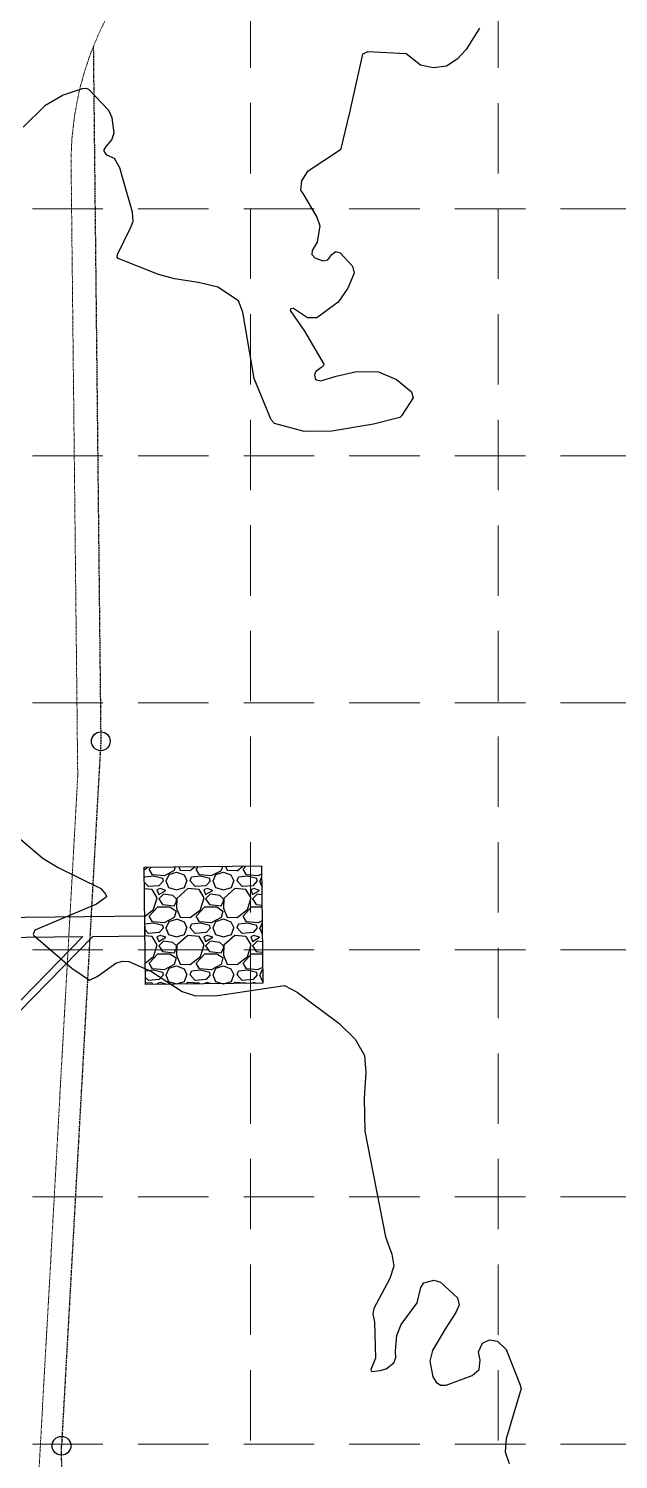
# Model space of a CAD drawing. Header units: inches. Extents: x 2520351 to 2523325, y 7106287 to 7111535.
# Drawn here: x 2521099.7 to 2521225.4, y 7109024.1 to 7109329 of the extents above; entities that cross this region are included whole.
import ezdxf

# ---------------------------------------------------------------- set-up
doc = ezdxf.new("R2010")
doc.units = ezdxf.units.IN
doc.header["$MEASUREMENT"] = 0
for name, pattern in [('DASHED', [0.75, 0.5, -0.25]), ('HIDDEN', [0.375, 0.25, -0.125]), ('Xbndy-SC$0$HIDDEN', [0.375, 0.25, -0.125]), ('Xbndy-SC$0$PHANTOM2', [1.25, 0.625, -0.125, 0.125, -0.125, 0.125, -0.125])]:
    doc.linetypes.add(name, pattern=pattern)
for name, color, linetype in [('1 SODDED LOT', 2, 'Continuous'), ('CONTOURS', 35, 'Continuous'), ('GRID', 254, 'DASHED'), ('Xbndy-SC$0$ESMT-WTR-RIDGE', 7, 'Xbndy-SC$0$HIDDEN'), ('Xbndy-SC$0$ESMT-WTR-RIDGE-COR', 5, 'Continuous'), ('XPAV-sc1$0$p-foc', 11, 'Continuous'), ('xstorm-rr$0$RIPRAP', 251, 'Continuous'), ('xstorm-rr$0$storm-drain_a-PROP-PIPE', 251, 'Continuous')]:
    doc.layers.add(name, color=color, linetype=linetype)
doc.layers.add('Xbndy-SC$0$ROW-EX', color=5, linetype='Xbndy-SC$0$PHANTOM2', lineweight=0)

msp = doc.modelspace()

# ---------------------------------------------------------------- hatches: boundary and pattern name
at = {"layer": '1 SODDED LOT'}
h = msp.add_hatch(dxfattribs=at)
h.set_pattern_fill('ANSI31', color=256, scale=60, style=0)
edge = h.paths.add_edge_path()
edge.add_line((2521746.39, 7107646.36), (2521744.86, 7107758.31))
edge.add_line((2521744.86, 7107758.31), (2521747.04, 7107758.37))
edge.add_line((2521747.04, 7107758.37), (2521750.99, 7107762.44))
edge.add_line((2521750.99, 7107762.44), (2521785.43, 7107762.91))
edge.add_arc((2521785.67, 7107745.01), 17.9, 0.1621, 90.7879, ccw=False)
edge.add_line((2521803.57, 7107745.06), (2521804.89, 7107727.46))
edge.add_line((2521804.89, 7107727.46), (2521805.02, 7107717.88))
edge.add_line((2521805.02, 7107717.88), (2521805.23, 7107706.44))
edge.add_line((2521805.23, 7107706.44), (2521804.25, 7107705.42))
edge.add_line((2521804.25, 7107705.42), (2521804.6, 7107688.82))
edge.add_arc((2521758.68, 7107687.86), 45.94, -68.3455, 1.1975, ccw=False)
edge.add_line((2521775.63, 7107645.16), (2521772.36, 7107644.15))
edge.add_line((2521772.36, 7107644.15), (2521769.8, 7107643.54))
edge.add_line((2521769.8, 7107643.54), (2521767.1, 7107643.06))
edge.add_line((2521767.1, 7107643.06), (2521762.92, 7107642.61))
edge.add_line((2521762.92, 7107642.61), (2521746.45, 7107642.34))
edge.add_line((2521746.45, 7107642.34), (2521746.39, 7107646.36))
h.paths.add_polyline_path([(2521496.41, 7107642.91), (2521494.87, 7107754.48), (2521494.86, 7107754.89), (2521544.44, 7107755.57), (2521546.49, 7107638.6), (2521496.44, 7107637.89)])
edge = h.paths.add_edge_path()
edge.add_line((2521560.4, 7107910.52), (2521558.07, 7108023.7))
edge.add_line((2521558.07, 7108023.7), (2521651.66, 7108025.62))
edge.add_line((2521651.66, 7108025.62), (2521653.09, 7108025.65))
edge.add_line((2521653.09, 7108025.65), (2521655.12, 7108025.67))
edge.add_arc((2521654.18, 7108007.32), 18.37, 20.5729, 87.0589, ccw=False)
edge.add_line((2521671.38, 7108013.78), (2521671.96, 7108011.77))
edge.add_line((2521671.96, 7108011.77), (2521672.24, 7108010.33))
edge.add_line((2521672.24, 7108010.33), (2521672.66, 7108004.67))
edge.add_line((2521672.66, 7108004.67), (2521673.88, 7107987.84))
edge.add_line((2521673.88, 7107987.84), (2521674.16, 7107971.91))
edge.add_line((2521674.16, 7107971.91), (2521673.19, 7107970.83))
edge.add_line((2521673.19, 7107970.83), (2521673.5, 7107955.69))
edge.add_arc((2521631.78, 7107952.34), 41.85, -86.2826, 4.5999, ccw=False)
edge.add_line((2521634.49, 7107910.57), (2521614.91, 7107910.13))
edge.add_line((2521614.91, 7107910.13), (2521613.93, 7107909.11))
edge.add_line((2521613.93, 7107909.11), (2521560.45, 7107908.05))
edge.add_line((2521560.45, 7107908.05), (2521560.4, 7107910.52))
edge = h.paths.add_edge_path()
edge.add_line((2521047.4, 7108212.41), (2521153.71, 7108190.41))
edge.add_line((2521153.71, 7108190.41), (2521165.45, 7108187.98))
edge.add_line((2521165.45, 7108187.98), (2521145.19, 7108096.36))
edge.add_line((2521145.19, 7108096.36), (2521144.82, 7108095.18))
edge.add_arc((2521127.58, 7108100.49), 18.04, 257.7556, 342.8824, ccw=False)
edge.add_line((2521123.75, 7108082.86), (2521105.24, 7108086.22))
edge.add_line((2521105.24, 7108086.22), (2521097.17, 7108087.7))
edge.add_line((2521097.17, 7108087.7), (2521093.78, 7108088.45))
edge.add_line((2521093.78, 7108088.45), (2521093.02, 7108089.64))
edge.add_line((2521093.02, 7108089.64), (2521042.14, 7108100.83))
edge.add_line((2521042.14, 7108100.83), (2521023.14, 7108104.63))
edge.add_line((2521023.14, 7108104.63), (2521047.4, 7108212.41))
edge = h.paths.add_edge_path()
edge.add_line((2521019.41, 7108035.32), (2521021.41, 7108042.83))
edge.add_arc((2521076.42, 7108028.18), 56.93, 107.2084, 165.0796, ccw=False)
edge.add_line((2521059.58, 7108082.56), (2521062.02, 7108082.75))
edge.add_line((2521062.02, 7108082.75), (2521063.44, 7108082.78))
edge.add_arc((2521064.2, 7108044.41), 38.38, 78.5499, 91.1383, ccw=False)
edge.add_line((2521071.82, 7108082.03), (2521087.22, 7108078.63))
edge.add_line((2521087.22, 7108078.63), (2521090.43, 7108077.93))
edge.add_line((2521090.43, 7108077.93), (2521091.62, 7108078.69))
edge.add_line((2521091.62, 7108078.69), (2521095.11, 7108077.9))
edge.add_line((2521095.11, 7108077.9), (2521098.91, 7108076.73))
edge.add_line((2521098.91, 7108076.73), (2521104.9, 7108074.86))
edge.add_line((2521104.9, 7108074.86), (2521106.43, 7108074.38))
edge.add_line((2521106.43, 7108074.38), (2521107.21, 7108074.19))
edge.add_arc((2521102.83, 7108057.05), 17.69, -2.7582, 75.6705, ccw=False)
edge.add_arc((2521095.73, 7108057.39), 24.8, 350.2174, 357.2418, ccw=False)
edge.add_arc((2521158.46, 7108041.57), 40.02, 163.1293, 313.4846)
edge.add_line((2521185.99, 7108012.53), (2521186.72, 7108013.24))
edge.add_line((2521186.72, 7108013.24), (2521188.44, 7108014.97))
edge.add_line((2521188.44, 7108014.97), (2521189.32, 7108015.76))
edge.add_line((2521189.32, 7108015.76), (2521190.38, 7108016.6))
edge.add_arc((2521201.33, 7108002.77), 17.64, 93.2276, 128.3689, ccw=False)
edge.add_line((2521200.34, 7108020.38), (2521227, 7108020.95))
edge.add_line((2521227, 7108020.95), (2521230.56, 7107901.29))
edge.add_line((2521230.56, 7107901.29), (2521209.57, 7107900.92))
edge.add_line((2521209.57, 7107900.92), (2521208.43, 7107900.96))
edge.add_arc((2521221.45, 7108343.75), 442.98, 261.0973, 268.3161, ccw=False)
edge.add_line((2521152.89, 7107906.1), (2521147.31, 7107907.18))
edge.add_line((2521147.31, 7107907.18), (2521141.42, 7107908.4))
edge.add_line((2521141.42, 7107908.4), (2521135.5, 7107909.75))
edge.add_line((2521135.5, 7107909.75), (2521130.22, 7107911.08))
edge.add_line((2521130.22, 7107911.08), (2521114.24, 7107915.61))
edge.add_line((2521114.24, 7107915.61), (2521091.68, 7107923.2))
edge.add_line((2521091.68, 7107923.2), (2521064.35, 7107932.48))
edge.add_line((2521064.35, 7107932.48), (2521052.41, 7107936.54))
edge.add_line((2521052.41, 7107936.54), (2521051.79, 7107937.81))
edge.add_line((2521051.79, 7107937.81), (2521044.55, 7107940.27))
edge.add_arc((2521050.15, 7107983.52), 43.61, 187.3885, 262.6305, ccw=False)
edge.add_line((2521006.9, 7107977.91), (2521006.81, 7107978.71))
edge.add_line((2521006.81, 7107978.71), (2521006.68, 7107980.35))
edge.add_line((2521006.68, 7107980.35), (2521006.61, 7107982.52))
edge.add_arc((2521037.37, 7107983.5), 30.78, 169.0142, 181.8294, ccw=False)
edge.add_line((2521007.16, 7107989.36), (2521012.97, 7108011.46))
edge.add_line((2521012.97, 7108011.46), (2521012.26, 7108012.66))
edge.add_line((2521012.26, 7108012.66), (2521018.19, 7108034.61))
edge.add_line((2521018.19, 7108034.61), (2521019.41, 7108035.32))
h.paths.add_polyline_path([(2521283.39, 7108006.11), (2521285.51, 7107902.42), (2521505.51, 7107906.91), (2521503.11, 7108022.57), (2521283.29, 7108018.11)])
edge = h.paths.add_edge_path()
edge.add_line((2521558.72, 7108049.83), (2521558.74, 7108061.74))
edge.add_line((2521558.74, 7108061.74), (2521556.73, 7108159.77))
edge.add_line((2521556.73, 7108159.77), (2521608.8, 7108160.83))
edge.add_line((2521608.8, 7108160.83), (2521609.82, 7108159.85))
edge.add_line((2521609.82, 7108159.85), (2521624.96, 7108160.17))
edge.add_arc((2521625.88, 7108115.42), 44.75, 8.834, 91.1827, ccw=False)
edge.add_line((2521670.1, 7108122.3), (2521670.53, 7108101.58))
edge.add_line((2521670.53, 7108101.58), (2521671.54, 7108100.6))
edge.add_line((2521671.54, 7108100.6), (2521671.87, 7108084.53))
edge.add_line((2521671.87, 7108084.53), (2521671.15, 7108070.03))
edge.add_line((2521671.15, 7108070.03), (2521671.15, 7108068.8))
edge.add_arc((2521654.11, 7108068.8), 17.04, -87.2047, 0, ccw=False)
edge.add_line((2521654.94, 7108051.78), (2521653.54, 7108051.67))
edge.add_line((2521653.54, 7108051.67), (2521558.72, 7108049.83))
edge = h.paths.add_edge_path()
edge.add_line((2521506.88, 7108158.75), (2521219.57, 7108152.9))
edge.add_line((2521219.57, 7108152.9), (2521201.84, 7108151.72))
edge.add_line((2521201.84, 7108151.72), (2521198.48, 7108151.46))
edge.add_arc((2521199.96, 7108132), 19.52, 94.3325, 163.5555)
edge.add_line((2521181.24, 7108137.52), (2521171.4, 7108094.46))
edge.add_line((2521171.4, 7108094.46), (2521161.77, 7108088.5))
edge.add_line((2521161.77, 7108088.5), (2521156.09, 7108064.96))
edge.add_arc((2521177.51, 7108059.79), 22.04, 166.4191, 262.6913)
edge.add_line((2521174.7, 7108037.93), (2521175.55, 7108037.91))
edge.add_line((2521175.55, 7108037.91), (2521179.48, 7108042))
edge.add_line((2521179.48, 7108042), (2521402.46, 7108046.53))
edge.add_line((2521402.46, 7108046.53), (2521495.69, 7108048.45))
edge.add_line((2521495.69, 7108048.45), (2521499.77, 7108044.52))
edge.add_line((2521499.77, 7108044.52), (2521508.7, 7108044.69))
edge.add_line((2521508.7, 7108044.69), (2521508.63, 7108061.23))
edge.add_line((2521508.63, 7108061.23), (2521506.88, 7108158.75))
edge = h.paths.add_edge_path()
edge.add_line((2521610.94, 7108171.88), (2521608.46, 7108290.01))
edge.add_line((2521608.46, 7108290.01), (2521533.5, 7108288.35))
edge.add_line((2521533.5, 7108288.35), (2521484.86, 7108287.21))
edge.add_line((2521484.86, 7108287.21), (2521460.83, 7108286.21))
edge.add_line((2521460.83, 7108286.21), (2521429.9, 7108284.54))
edge.add_line((2521429.9, 7108284.54), (2521368.78, 7108281.06))
edge.add_line((2521368.78, 7108281.06), (2521349.23, 7108279.95))
edge.add_line((2521349.23, 7108279.95), (2521261.12, 7108274.98))
edge.add_line((2521261.12, 7108274.98), (2521221, 7108272.74))
edge.add_line((2521221, 7108272.74), (2521216.72, 7108276.52))
edge.add_line((2521216.72, 7108276.52), (2521216.67, 7108276.52))
edge.add_arc((2521217.41, 7108256.67), 19.86, 92.1221, 170.604)
edge.add_line((2521197.82, 7108259.91), (2521204.23, 7108250.57))
edge.add_line((2521204.23, 7108250.57), (2521191.32, 7108184.43))
edge.add_line((2521191.32, 7108184.43), (2521191.26, 7108184.1))
edge.add_arc((2521208.22, 7108180.91), 17.26, 169.3216, 273.4207)
edge.add_line((2521209.25, 7108163.67), (2521219.73, 7108162.93))
edge.add_line((2521219.73, 7108162.93), (2521312.77, 7108164.87))
edge.add_line((2521312.77, 7108164.87), (2521481.29, 7108168.3))
edge.add_line((2521481.29, 7108168.3), (2521608.6, 7108170.83))
edge.add_line((2521608.6, 7108170.83), (2521609.57, 7108171.85))
edge.add_line((2521609.57, 7108171.85), (2521610.94, 7108171.88))
edge = h.paths.add_edge_path()
edge.add_line((2521627.16, 7108316.19), (2521544.24, 7108314.51))
edge.add_line((2521544.24, 7108314.51), (2521502.41, 7108313.51))
edge.add_line((2521502.41, 7108313.51), (2521481.25, 7108313))
edge.add_line((2521481.25, 7108313), (2521407.23, 7108309.18))
edge.add_line((2521407.23, 7108309.18), (2521291.9, 7108302.79))
edge.add_line((2521291.9, 7108302.79), (2521288.46, 7108418.47))
edge.add_line((2521288.46, 7108418.47), (2521407.15, 7108420.82))
edge.add_line((2521407.15, 7108420.82), (2521497.39, 7108422.63))
edge.add_line((2521497.39, 7108422.63), (2521603.37, 7108424.87))
edge.add_line((2521603.37, 7108424.87), (2521604.44, 7108423.88))
edge.add_line((2521604.44, 7108423.88), (2521620.18, 7108424.17))
edge.add_arc((2521620.99, 7108379.83), 44.34, 11.6094, 91.0508, ccw=False)
edge.add_line((2521664.42, 7108388.76), (2521665.18, 7108365.61))
edge.add_line((2521665.18, 7108365.61), (2521666.17, 7108364.62))
edge.add_line((2521666.17, 7108364.62), (2521666.53, 7108349.61))
edge.add_line((2521666.53, 7108349.61), (2521665.82, 7108330.77))
edge.add_line((2521665.82, 7108330.77), (2521665.78, 7108329.18))
edge.add_arc((2521648.75, 7108329.68), 17.03, 269.7677, 358.3135, ccw=False)
edge.add_line((2521648.68, 7108312.65), (2521631.32, 7108312.27))
edge.add_line((2521631.32, 7108312.27), (2521627.16, 7108316.19))
edge = h.paths.add_edge_path()
edge.add_line((2521256.27, 7108555.67), (2521264.44, 7108547.85))
edge.add_line((2521264.44, 7108547.85), (2521422.22, 7108551.08))
edge.add_line((2521422.22, 7108551.08), (2521439.6, 7108551.4))
edge.add_line((2521439.6, 7108551.4), (2521460.09, 7108551.78))
edge.add_line((2521460.09, 7108551.78), (2521478.53, 7108551.99))
edge.add_line((2521478.53, 7108551.99), (2521498.9, 7108551.85))
edge.add_line((2521498.9, 7108551.85), (2521515.27, 7108551.59))
edge.add_line((2521515.27, 7108551.59), (2521535.22, 7108551.01))
edge.add_line((2521535.22, 7108551.01), (2521558.63, 7108550.02))
edge.add_line((2521558.63, 7108550.02), (2521563.46, 7108549.77))
edge.add_line((2521563.46, 7108549.77), (2521600.09, 7108547.42))
edge.add_line((2521600.09, 7108547.42), (2521612.24, 7108546.59))
edge.add_line((2521612.24, 7108546.59), (2521642.87, 7108544.49))
edge.add_line((2521642.87, 7108544.49), (2521644.67, 7108544.41))
edge.add_arc((2521643.68, 7108526.18), 18.26, -0.2001, 86.9036, ccw=False)
edge.add_line((2521661.94, 7108526.12), (2521663.48, 7108497.64))
edge.add_line((2521663.48, 7108497.64), (2521662.44, 7108496.61))
edge.add_line((2521662.44, 7108496.61), (2521662.84, 7108477.01))
edge.add_arc((2521621.17, 7108477.8), 41.67, 279.5049, 358.923, ccw=False)
edge.add_line((2521628.05, 7108436.7), (2521270.95, 7108428.02))
edge.add_line((2521270.95, 7108428.02), (2521264.41, 7108428))
edge.add_line((2521264.41, 7108428), (2521251.99, 7108428.74))
edge.add_line((2521251.99, 7108428.74), (2521250.56, 7108428.86))
edge.add_line((2521250.56, 7108428.86), (2521248.88, 7108429.14))
edge.add_arc((2521252.57, 7108446.62), 17.86, 178.6911, 258.0797, ccw=False)
edge.add_line((2521234.71, 7108447.03), (2521243.77, 7108528.42))
edge.add_line((2521243.77, 7108528.42), (2521236.52, 7108537.37))
edge.add_line((2521236.52, 7108537.37), (2521236.59, 7108537.82))
edge.add_arc((2521256.58, 7108535.54), 20.12, 94.1833, 173.5096, ccw=False)
edge.add_line((2521255.11, 7108555.6), (2521256.27, 7108555.67))
edge = h.paths.add_edge_path()
edge.add_line((2521107.58, 7108664.77), (2521108.64, 7108682.72))
edge.add_line((2521108.64, 7108682.72), (2521266.52, 7108685.94))
edge.add_line((2521266.52, 7108685.94), (2521268.4, 7108592.03))
edge.add_line((2521268.4, 7108592.03), (2521265.61, 7108582.1))
edge.add_line((2521265.61, 7108582.1), (2521265.6, 7108582.05))
edge.add_line((2521265.6, 7108582.05), (2521265.56, 7108582.07))
edge.add_arc((2521245.59, 7108545.89), 41.32, 61.0945, 134.8409)
edge.add_line((2521216.45, 7108575.19), (2521207.18, 7108580.34))
edge.add_line((2521207.18, 7108580.34), (2521107.58, 7108664.77))
h.paths.add_polyline_path([(2521338.51, 7108687.38), (2521340.74, 7108575.45), (2521409.85, 7108576.76), (2521462.55, 7108577.85), (2521498.11, 7108577.93), (2521524.42, 7108577.42), (2521561.99, 7108575.86), (2521619.96, 7108572.16), (2521620.68, 7108584.2), (2521618.44, 7108693.07)])
edge = h.paths.add_edge_path()
edge.add_line((2521675.61, 7108638.41), (2521787.53, 7108640.54))
edge.add_line((2521787.53, 7108640.54), (2521788.82, 7108582.44))
edge.add_arc((2521769.3, 7108582), 19.53, -91.2766, 1.2682, ccw=False)
edge.add_line((2521768.86, 7108562.48), (2521676.84, 7108568.35))
edge.add_line((2521676.84, 7108568.35), (2521675.61, 7108638.41))
h.paths.add_polyline_path([(2522089.45, 7108697.69), (2522087.41, 7108797.67), (2522087.4, 7108809.66), (2522141.64, 7108810.78), (2522144.56, 7108694.83), (2522090.79, 7108693.71), (2522089.8, 7108692.7), (2522089.51, 7108692.7)])
h.paths.add_polyline_path([(2522252.39, 7108801.05), (2522254.38, 7108696.13), (2522309.56, 7108697.17), (2522307.11, 7108814.19), (2522252.07, 7108813.05)])
edge = h.paths.add_edge_path()
edge.add_line((2522425.42, 7107990.85), (2522320.45, 7107988.7))
edge.add_line((2522320.45, 7107988.7), (2522321.28, 7107951.54))
edge.add_line((2522321.28, 7107951.54), (2522322.52, 7107935.37))
edge.add_arc((2522340.74, 7107935.67), 18.22, 180.9526, 266.0005)
edge.add_line((2522339.47, 7107917.49), (2522396.48, 7107918.22))
edge.add_line((2522396.48, 7107918.22), (2522404.4, 7107910.48))
edge.add_line((2522404.4, 7107910.48), (2522427.53, 7107910.71))
edge.add_arc((2522426.8, 7107930.52), 19.82, 272.1239, 358.3676)
edge.add_line((2522446.62, 7107929.95), (2522445.36, 7107990.97))
edge.add_line((2522445.36, 7107990.97), (2522425.42, 7107990.85))
h.paths.add_polyline_path([(2522420.67, 7108224.34), (2522421.87, 7108165.95), (2522317.91, 7108163.85), (2522317.73, 7108171.63), (2522316.69, 7108172.59), (2522315.73, 7108222.04)])
h.paths.add_polyline_path([(2522580.28, 7108243.42), (2522458.38, 7108240.38), (2522464.65, 7107967.07), (2522585.56, 7107967.98)])
edge = h.paths.add_edge_path()
edge.add_line((2522579.22, 7108296.92), (2522576.73, 7108417.39))
edge.add_line((2522576.73, 7108417.39), (2522469.65, 7108328.39))
edge.add_line((2522469.65, 7108328.39), (2522462.53, 7108321.45))
edge.add_line((2522462.53, 7108321.45), (2522462.71, 7108321.2))
edge.add_arc((2522430.81, 7108296.5), 40.35, 0.4877, 37.7474, ccw=False)
edge.add_line((2522471.16, 7108296.85), (2522579.22, 7108296.92))
h.paths.add_polyline_path([(2522576.35, 7108437.57), (2522445, 7108434.96), (2522443.72, 7108526.29), (2522442.61, 7108536.5), (2522453.2, 7108543.61), (2522459.72, 7108551.85), (2522464.2, 7108561.88), (2522465.59, 7108573.17), (2522464.18, 7108583.42), (2522459.8, 7108593.28), (2522456.3, 7108597.55), (2522461.81, 7108601.72), (2522466.36, 7108600.86), (2522572.93, 7108603.07)])
h.paths.add_polyline_path([(2522569.61, 7108768), (2522570.72, 7108713.03), (2522460.71, 7108710.69), (2522444.76, 7108711.11), (2522444.01, 7108746), (2522444.87, 7108752.5), (2522447.49, 7108758.01), (2522451.68, 7108762.45), (2522456.29, 7108765.05), (2522464.83, 7108769.19), (2522481.93, 7108766.16)])
h.paths.add_polyline_path([(2522560.76, 7109202.2), (2522446.33, 7109199.81), (2522434.27, 7109198.05), (2522437.5, 7109182.67), (2522439.66, 7109156.51), (2522441.43, 7109069.76), (2522437.53, 7109065.63), (2522437.82, 7109051.02), (2522439.59, 7109049.34), (2522563.76, 7109052.27)])
at = {"layer": 'xstorm-rr$0$RIPRAP'}
h = msp.add_hatch(dxfattribs=at)
h.set_pattern_fill('GRAVL1', color=170, scale=10, style=0, pattern_type=2)
h.set_pattern_definition([(228.0128, (2521138.3773, 7109187.28304), (-79.999982, -90.000013), [1.34536, -133.1909]), (184.9697, (2521137.4773, 7109186.28304), (120.0000105, 9.999913), [2.30868, -228.55925]), (132.5104, (2521135.1773, 7109186.08304), (99.999907, -110.000087), [1.6279, -161.1603]), (267.2737, (2521131.2773, 7109183.58304), (9.99996, 200.000003), [2.10238, -208.13558]), (292.8337, (2521131.1773, 7109181.48304), (-50.000099, 119.999964), [2.06155, -204.09373]), (357.2737, (2521131.9773, 7109179.58304), (-200.000003, 9.99996), [2.10238, -208.13558]), (37.6942, (2521134.0773, 7109179.48304), (-130.0000735, -99.999904), [2.7803, -275.2485]), (72.2553, (2521136.2773, 7109181.18304), (70.0001076, 219.9999623), [2.62488, -259.8632]), (121.4296, (2521137.0773, 7109183.68304), (-80.0000823, 129.9999504), [2.1095, -208.84073]), (175.2364, (2521135.9773, 7109185.483), (110.00001, -9.999915), [2.4083, -118.00763]), (222.3974, (2521133.5773, 7109185.68304), (-120.0000735, -109.9999208), [3.11448, -308.33375]), (138.8141, (2521141.1773, 7109183.483), (-70.00003, 59.999973), [1.063, -105.23844]), (171.4692, (2521140.3773, 7109184.18304), (129.999983, -20.000079), [2.02237, -200.2151]), (225, (2521138.377, 7109184.483), (-1e-15, -10), [1.4142, -12.7279]), (203.1986, (2521137.6773, 7109185.683), (49.999997, 20.000013), [0.7616, -75.39615]), (291.8014, (2521136.9773, 7109185.383), (-10, 30), [1.077, -52.7746]), (30.9638, (2521137.3773, 7109184.383), (29.99998, 20.000025), [1.7493, -56.5602]), (161.565, (2521138.8773, 7109185.283), (20, -9.99998), [1.2649, -30.3579]), (16.3895, (2521131.1773, 7109185.38304), (100.000022, 29.999927), [1.772, -175.42845]), (70.3462, (2521132.8773, 7109185.88304), (-39.9999525, -110.000021), [1.4866, -147.1741]), (293.1986, (2521138.8773, 7109187.283), (-20.000013, 49.999997), [1.52315, -74.6346]), (343.6105, (2521139.4773, 7109185.88304), (-100.000022, 29.999927), [1.772, -175.42845]), (339.444, (2521131.1773, 7109179.183), (-50.000018, 19.99996), [1.7088, -83.73124]), (294.7751, (2521132.7773, 7109178.58304), (-49.999922, 110.000034), [1.4318, -141.74643]), (66.8014, (2521138.9773, 7109177.283), (20.000013, 49.999997), [1.52315, -74.6346]), (17.354, (2521139.5773, 7109178.68304), (-130.00002, -39.999945), [1.6763, -165.95424]), (69.444, (2521134.0773, 7109177.283), (-19.99996, -50.000018), [0.8544, -84.58564]), (101.31, (2521138.3773, 7109177.283), (-9.999976, 40.00001), [0.5099, -50.4803]), (165.964, (2521138.2773, 7109177.783), (30.00001, -9.99998), [2.0615, -39.1695]), (186.009, (2521136.2773, 7109178.28304), (99.9999975, 9.999993), [1.9105, -189.13923]), (303.69, (2521137.3773, 7109183.483), (-10.00001, 20), [1.4422, -34.6133]), (353.1572, (2521138.1773, 7109182.28304), (169.9999937, -20.00008), [2.51794, -249.27563]), (60.9454, (2521140.6773, 7109181.983), (-40, -70.000004), [1.02956, -101.92674]), (90, (2521141.177, 7109182.883), (-10, 10), [0.6, -9.4]), (120.2564, (2521136.0773, 7109178.58304), (39.999949, -70.000025), [1.38924, -137.5352]), (48.0128, (2521135.3773, 7109179.78304), (79.999982, 90.000013), [2.6907, -131.8455]), (0, (2521137.177, 7109181.783), (10, 10), [2.6, -7.4]), (325.3048, (2521139.7773, 7109181.78304), (-99.9999426, 70.000086), [1.58114, -156.53274]), (254.0546, (2521141.0773, 7109180.883), (-10, -40), [1.456, -71.3451]), (207.646, (2521140.6773, 7109179.48304), (-189.999958, -100.000077), [2.37065, -234.69474]), (175.4261, (2521138.5773, 7109178.38304), (-130.0000056, 9.999948), [2.508, -248.29074])])
h.paths.add_polyline_path([(2521124.6, 7109125.28), (2521124.33, 7109150.28), (2521149.33, 7109150.55), (2521149.6, 7109125.55)])

# ---------------------------------------------------------------- linework, layer by layer
at = {"layer": 'CONTOURS'}
for p, q in [((2521195.8, 7109329.1, 729), (2521192.93, 7109324.54, 729)), ((2521170.86, 7109323.56, 729), (2521168.1, 7109311.09, 729)), ((2521172.02, 7109323.99, 729), (2521170.86, 7109323.56, 729)), ((2521180.18, 7109323.58, 729), (2521172.02, 7109323.99, 729)), ((2521183.19, 7109321.21, 729), (2521180.18, 7109323.58, 729)), ((2521191.03, 7109322.43, 729), (2521188.73, 7109320.94, 729)), ((2521192.93, 7109324.54, 729), (2521191.03, 7109322.43, 729)), ((2521186.02, 7109320.62, 729), (2521183.19, 7109321.21, 729)), ((2521188.73, 7109320.94, 729), (2521186.02, 7109320.62, 729)), ((2521111.17, 7109316.14, 729), (2521107.09, 7109314.81, 729)), ((2521112.1, 7109316.24, 729), (2521111.17, 7109316.14, 729)), ((2521112.53, 7109315.97, 729), (2521112.1, 7109316.24, 729)), ((2521116.85, 7109311.55, 729), (2521112.53, 7109315.97, 729)), ((2521103.16, 7109312.55, 729), (2521098.6, 7109307.94, 729)), ((2521107.09, 7109314.81, 729), (2521103.16, 7109312.55, 729)), ((2521117.51, 7109309.94, 729), (2521116.85, 7109311.55, 729)), ((2521117.99, 7109306.77, 729), (2521117.51, 7109309.94, 729)), ((2521168.1, 7109311.09, 729), (2521166.15, 7109303.11, 729)), ((2521117.43, 7109305.3, 729), (2521117.99, 7109306.77, 729)), ((2521115.81, 7109303.14, 729), (2521116.22, 7109303.85, 729)), ((2521116.22, 7109303.85, 729), (2521117.43, 7109305.3, 729)), ((2521115.84, 7109302.85, 729), (2521115.81, 7109303.14, 729)), ((2521116.38, 7109301.99, 729), (2521115.84, 7109302.85, 729)), ((2521118.06, 7109301.31, 729), (2521116.38, 7109301.99, 729)), ((2521119.17, 7109299.34, 729), (2521118.06, 7109301.31, 729)), ((2521166.15, 7109303.11, 729), (2521159.08, 7109298.48, 729)), ((2521119.79, 7109297.03, 729), (2521119.17, 7109299.34, 729)), ((2521159.08, 7109298.48, 729), (2521157.88, 7109296.5, 729)), ((2521121.85, 7109289.83, 729), (2521119.79, 7109297.03, 729)), ((2521157.88, 7109296.5, 729), (2521157.63, 7109294.52, 729)), ((2521157.63, 7109294.52, 729), (2521158.12, 7109293.84, 729)), ((2521158.12, 7109293.84, 729), (2521161.11, 7109288.81, 729)), ((2521121.99, 7109287.84, 729), (2521121.85, 7109289.83, 729)), ((2521161.11, 7109288.81, 729), (2521161.77, 7109286.93, 729)), ((2521118.66, 7109280.84, 729), (2521121.47, 7109286.53, 729)), ((2521121.47, 7109286.53, 729), (2521121.99, 7109287.84, 729)), ((2521161.77, 7109286.93, 729), (2521161.19, 7109283.44, 729)), ((2521161.19, 7109283.44, 729), (2521160.11, 7109281.67, 729)), ((2521118.6, 7109280.37, 729), (2521118.66, 7109280.84, 729)), ((2521118.78, 7109280.02, 729), (2521118.6, 7109280.37, 729)), ((2521127.43, 7109276.56, 729), (2521118.78, 7109280.02, 729)), ((2521160.11, 7109281.67, 729), (2521160.1, 7109280.86, 729)), ((2521160.1, 7109280.86, 729), (2521160.71, 7109280.1, 729)), ((2521160.71, 7109280.1, 729), (2521162.39, 7109279.47, 729)), ((2521162.39, 7109279.47, 729), (2521163.5, 7109279.71, 729)), ((2521163.5, 7109279.71, 729), (2521164.34, 7109280.84, 729)), ((2521164.34, 7109280.84, 729), (2521165.12, 7109281.5, 729)), ((2521165.12, 7109281.5, 729), (2521166.11, 7109281.21, 729)), ((2521166.11, 7109281.21, 729), (2521168.76, 7109278.34, 729)), ((2521130.78, 7109275.67, 729), (2521127.43, 7109276.56, 729)), ((2521169.05, 7109276.88, 729), (2521167.72, 7109273.66, 729)), ((2521168.76, 7109278.34, 729), (2521169.05, 7109276.88, 729)), ((2521135.94, 7109274.87, 729), (2521130.78, 7109275.67, 729)), ((2521140.01, 7109273.85, 729), (2521135.94, 7109274.87, 729)), ((2521144.44, 7109270.94, 729), (2521140.01, 7109273.85, 729)), ((2521167.72, 7109273.66, 729), (2521165.71, 7109270.71, 729)), ((2521145.36, 7109268.58, 729), (2521144.44, 7109270.94, 729)), ((2521165.71, 7109270.71, 729), (2521161.14, 7109267.32, 729)), ((2521147.77, 7109254.41, 729), (2521145.36, 7109268.58, 729)), ((2521155.5, 7109269.19, 729), (2521155.48, 7109268.92, 729)), ((2521155.48, 7109268.92, 729), (2521158.52, 7109264.47, 729)), ((2521155.59, 7109269.27, 729), (2521155.5, 7109269.19, 729)), ((2521156.11, 7109269.34, 729), (2521155.59, 7109269.27, 729)), ((2521156.17, 7109269.32, 729), (2521156.11, 7109269.34, 729)), ((2521159.13, 7109267.33, 729), (2521156.17, 7109269.32, 729)), ((2521161.14, 7109267.32, 729), (2521159.13, 7109267.33, 729)), ((2521158.52, 7109264.47, 729), (2521162.62, 7109257.46, 729)), ((2521160.91, 7109255.88, 729), (2521160.61, 7109255.17, 729)), ((2521160.61, 7109255.17, 729), (2521160.79, 7109254.38, 729)), ((2521162.22, 7109256.81, 729), (2521160.91, 7109255.88, 729)), ((2521162.01, 7109253.94, 729), (2521165.28, 7109254.88, 729)), ((2521162.58, 7109257.18, 729), (2521162.22, 7109256.81, 729)), ((2521162.62, 7109257.46, 729), (2521162.58, 7109257.18, 729)), ((2521165.28, 7109254.88, 729), (2521169.59, 7109255.9, 729)), ((2521169.59, 7109255.9, 729), (2521174.28, 7109255.82, 729)), ((2521174.28, 7109255.82, 729), (2521178.1, 7109254.19, 729)), ((2521151.41, 7109245.59, 729), (2521147.77, 7109254.41, 729)), ((2521160.79, 7109254.38, 729), (2521161.03, 7109254.11, 729)), ((2521161.03, 7109254.11, 729), (2521162.01, 7109253.94, 729)), ((2521178.1, 7109254.19, 729), (2521181.33, 7109251.54, 729)), ((2521181.33, 7109251.54, 729), (2521181.66, 7109250.33, 729)), ((2521181.66, 7109250.33, 729), (2521179.16, 7109246.47, 729)), ((2521152.08, 7109244.8, 729), (2521151.41, 7109245.59, 729)), ((2521178.8, 7109246.1, 729), (2521173.18, 7109244.68, 729)), ((2521179.16, 7109246.47, 729), (2521178.8, 7109246.1, 729)), ((2521158.4, 7109243.09, 729), (2521152.08, 7109244.8, 729)), ((2521164.36, 7109243.16, 729), (2521158.4, 7109243.09, 729)), ((2521173.18, 7109244.68, 729), (2521164.36, 7109243.16, 729)), ((2521097.6, 7109156.58, 729), (2521102.86, 7109152.15, 729)), ((2521102.86, 7109152.15, 729), (2521106.05, 7109150.19, 729)), ((2521106.05, 7109150.19, 729), (2521115.14, 7109145.72, 729)), ((2521115.14, 7109145.72, 729), (2521116.19, 7109144.47, 729)), ((2521114.21, 7109142.38, 729), (2521101.05, 7109136.85, 729)), ((2521116.26, 7109143.87, 729), (2521114.21, 7109142.38, 729)), ((2521116.19, 7109144.47, 729), (2521116.33, 7109144.04, 729)), ((2521116.33, 7109144.04, 729), (2521116.26, 7109143.87, 729)), ((2521101.05, 7109136.85, 729), (2521100.73, 7109135.98, 729)), ((2521100.73, 7109135.98, 729), (2521100.74, 7109135.89, 729)), ((2521100.74, 7109135.89, 729), (2521100.77, 7109135.8, 729)), ((2521100.77, 7109135.8, 729), (2521108.97, 7109128.75, 729)), ((2521114.37, 7109126.97, 729), (2521118.28, 7109129.85, 729)), ((2521118.28, 7109129.85, 729), (2521119.64, 7109130.27, 729)), ((2521119.64, 7109130.27, 729), (2521121.05, 7109130.18, 729)), ((2521121.05, 7109130.18, 729), (2521125.91, 7109128.03, 729)), ((2521108.97, 7109128.75, 729), (2521112.73, 7109126.24, 729)), ((2521112.73, 7109126.24, 729), (2521114.37, 7109126.97, 729)), ((2521125.91, 7109128.03, 729), (2521132.47, 7109123.79, 729)), ((2521132.47, 7109123.79, 729), (2521135.28, 7109122.87, 729)), ((2521139.95, 7109122.94, 729), (2521143.81, 7109123.5, 729)), ((2521143.81, 7109123.5, 729), (2521154.24, 7109125.09, 729)), ((2521154.24, 7109125.09, 729), (2521156.93, 7109123.68, 729)), ((2521156.93, 7109123.68, 729), (2521165.79, 7109117.07, 729)), ((2521135.28, 7109122.87, 729), (2521139.95, 7109122.94, 729)), ((2521165.79, 7109117.07, 729), (2521169.3, 7109113.62, 729)), ((2521169.3, 7109113.62, 729), (2521171.31, 7109110.15, 729)), ((2521171.31, 7109110.15, 729), (2521171.57, 7109106.52, 729)), ((2521171.57, 7109106.52, 729), (2521171.22, 7109101.05, 729)), ((2521171.22, 7109101.05, 729), (2521171.39, 7109094.02, 729)), ((2521171.39, 7109094.02, 729), (2521175.74, 7109071.5, 729)), ((2521175.74, 7109071.5, 729), (2521177.14, 7109067.85, 729)), ((2521177.14, 7109067.85, 729), (2521177.57, 7109065.29, 729)), ((2521176.7, 7109062.61, 729), (2521173.3, 7109056.25, 729)), ((2521177.57, 7109065.29, 729), (2521176.7, 7109062.61, 729)), ((2521182.52, 7109057.48, 729), (2521183.28, 7109060.75, 729)), ((2521183.28, 7109060.75, 729), (2521183.91, 7109061.73, 729)), ((2521183.91, 7109061.73, 729), (2521186.07, 7109062.27, 729)), ((2521186.07, 7109062.27, 729), (2521187.51, 7109061.84, 729)), ((2521187.51, 7109061.84, 729), (2521191.13, 7109058.55, 729)), ((2521179.09, 7109052.85, 729), (2521182.52, 7109057.48, 729)), ((2521191.42, 7109057.04, 729), (2521190.77, 7109055.37, 729)), ((2521191.13, 7109058.55, 729), (2521191.42, 7109057.04, 729)), ((2521173.3, 7109056.25, 729), (2521173.08, 7109055.09, 729)), ((2521173.08, 7109055.09, 729), (2521173.45, 7109053.33, 729)), ((2521173.45, 7109053.33, 729), (2521173.66, 7109045.7, 729)), ((2521190.77, 7109055.37, 729), (2521188.55, 7109052.02, 729)), ((2521177.89, 7109047.24, 729), (2521178.15, 7109050.51, 729)), ((2521178.15, 7109050.51, 729), (2521179.09, 7109052.85, 729)), ((2521188.55, 7109052.02, 729), (2521185.75, 7109047.28, 729)), ((2521177.97, 7109045.83, 729), (2521177.89, 7109047.24, 729)), ((2521185.75, 7109047.28, 729), (2521185.22, 7109045.03, 729)), ((2521195.57, 7109047.05, 729), (2521196.42, 7109048.87, 729)), ((2521196.42, 7109048.87, 729), (2521197.92, 7109049.6, 729)), ((2521197.92, 7109049.6, 729), (2521199.62, 7109049.31, 729)), ((2521199.62, 7109049.31, 729), (2521201.46, 7109047.54, 729)), ((2521201.46, 7109047.54, 729), (2521204.36, 7109040.1, 729)), ((2521173.66, 7109045.7, 729), (2521172.67, 7109043.22, 729)), ((2521175.93, 7109043.43, 729), (2521177.54, 7109044.64, 729)), ((2521177.54, 7109044.64, 729), (2521177.97, 7109045.83, 729)), ((2521185.22, 7109045.03, 729), (2521185.82, 7109041.71, 729)), ((2521195.95, 7109045.25, 729), (2521195.57, 7109047.05, 729)), ((2521195.72, 7109043.27, 729), (2521195.95, 7109045.25, 729)), ((2521172.67, 7109043.22, 729), (2521172.73, 7109042.97, 729)), ((2521172.73, 7109042.97, 729), (2521172.93, 7109042.83, 729)), ((2521172.93, 7109042.83, 729), (2521174.65, 7109043.01, 729)), ((2521174.65, 7109043.01, 729), (2521175.93, 7109043.43, 729)), ((2521185.82, 7109041.71, 729), (2521186.52, 7109040.54, 729)), ((2521188.69, 7109039.92, 729), (2521194.22, 7109041.95, 729)), ((2521194.22, 7109041.95, 729), (2521195.72, 7109043.27, 729)), ((2521186.52, 7109040.54, 729), (2521187.5, 7109039.88, 729)), ((2521187.5, 7109039.88, 729), (2521188.69, 7109039.92, 729)), ((2521204.64, 7109039.2, 729), (2521201.5, 7109028.45, 729)), ((2521204.36, 7109040.1, 729), (2521204.64, 7109039.2, 729)), ((2521201.5, 7109028.45, 729), (2521201.22, 7109025.74, 729)), ((2521201.22, 7109025.74, 729), (2521202.1, 7109023.19, 729))]:
    msp.add_line(p, q, dxfattribs=at)
at = {"layer": 'GRID', "color": 252, "linetype": 'HIDDEN', "lineweight": 0, "ltscale": 60}
for p, q in [((2521147.02, 7106553.13), (2521147.03, 7109604.34)), ((2521199.8, 7106553.12), (2521199.75, 7109604.33)), ((2520673.05, 7109290.58), (2522673.45, 7109290.58)), ((2520673.05, 7109237.94), (2522673.45, 7109237.94)), ((2520673.05, 7109185.3), (2522673.45, 7109185.3)), ((2520673.05, 7109132.66), (2522673.45, 7109132.66)), ((2520673.05, 7109080.01), (2522673.45, 7109080.01)), ((2520673.05, 7109027.37), (2522673.45, 7109027.37))]:
    msp.add_line(p, q, dxfattribs=at)
at = {"layer": 'Xbndy-SC$0$ESMT-WTR-RIDGE', "color": 0}
for p, q in [((2521113.51, 7109325.11), (2521115.11, 7109177.11)), ((2521115.11, 7109177.11), (2521106.74, 7109027.01)), ((2521107.82, 7108926.98), (2521106.74, 7109027.01))]:
    msp.add_line(p, q, dxfattribs=at)
at = {"layer": 'Xbndy-SC$0$ESMT-WTR-RIDGE-COR', "color": 0}
for centre in [(2521115.11, 7109177.11), (2521106.74, 7109027.01)]:
    msp.add_circle(centre, 2, dxfattribs=at)
at = {"layer": 'Xbndy-SC$0$ROW-EX', "color": 0}
for p, q in [((2521110.2, 7109169.67), (2521108.79, 7109299.66)), ((2521101.82, 7109019.57), (2521110.2, 7109169.67))]:
    msp.add_line(p, q, dxfattribs=at)
msp.add_arc((2521175.78, 7109300.38), 67, 119.6392, 180.6202, dxfattribs=at)
at = {"layer": 'XPAV-sc1$0$p-foc', "color": 7}
msp.add_arc((2521837.71, 7110047.84), 1487, 271.16849, 271.16849, dxfattribs=at)
at = {"layer": 'xstorm-rr$0$RIPRAP', "color": 170, "flags": 128}
msp.add_lwpolyline([(2521124.6, 7109125.28), (2521124.33, 7109150.28), (2521149.33, 7109150.55), (2521149.6, 7109125.55)], close=True, dxfattribs=at)
at = {"layer": 'xstorm-rr$0$storm-drain_a-PROP-PIPE', "color": 170}
for p, q in [((2521124.45, 7109139.91), (2521124.49, 7109135.65)), ((2521113.42, 7109135.53), (2521124.49, 7109135.65)), ((2521077.5, 7109135.14), (2521111.3, 7109135.51)), ((2521111.3, 7109135.51), (2521092.33, 7109116.12)), ((2521094.45, 7109116.15), (2521113.42, 7109135.53))]:
    msp.add_line(p, q, dxfattribs=at)
at = {"layer": 'xstorm-rr$0$storm-drain_a-PROP-PIPE', "color": 170, "flags": 128}
msp.add_lwpolyline([(2521073.52, 7109139.36), (2521124.45, 7109139.91)], dxfattribs=at)

doc.saveas('drawing.dxf')
